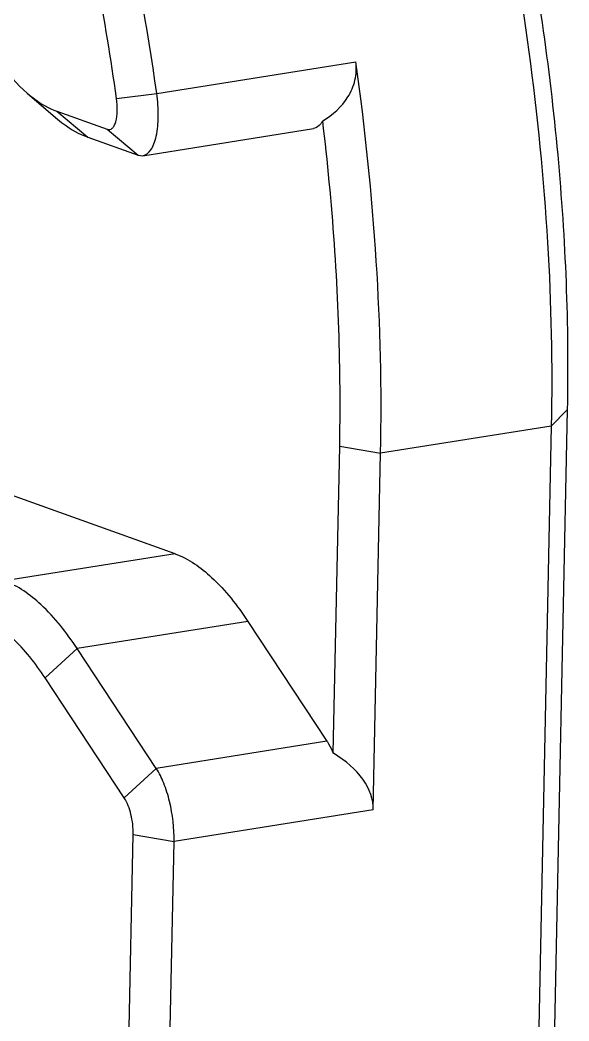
# Model space of a CAD drawing. Header units: millimetres. Extents: x 0 to 549, y 0 to 190.
# Drawn here: x 59 to 68.34, y 72.63 to 89.66 of the extents above; entities that cross this region are included whole.
import ezdxf

# ---------------------------------------------------------------- set-up
doc = ezdxf.new("R2010")
doc.units = ezdxf.units.MM

msp = doc.modelspace()

# ---------------------------------------------------------------- linework, layer by layer
at = {"color": 7, "linetype": 'Continuous'}
for p, q in [((61.324, 88.407), (64.714, 88.946)), ((59.121, 88.411), (59.602, 87.997)), ((60.639, 88.323), (61.324, 88.407)), ((59.622, 88.104), (60.481, 87.797)), ((59.622, 88.104), (60.149, 87.663)), ((60.481, 87.797), (61.007, 87.356)), ((61.09, 87.347), (63.996, 87.81)), ((60.149, 87.663), (61.007, 87.356)), ((61.007, 87.356), (61.09, 87.347)), ((68.313, 83.024), (67.856, 60.969)), ((68.313, 83.024), (68.042, 82.749)), ((68.042, 82.749), (65.136, 82.286)), ((68.042, 82.749), (67.585, 60.693)), ((64.331, 77.182), (64.439, 82.407)), ((64.439, 82.407), (65.136, 82.286)), ((65.011, 76.222), (65.136, 82.286)), ((61.636, 80.576), (58.277, 81.777)), ((61.636, 80.576), (58.73, 80.113)), ((62.874, 79.426), (59.968, 78.964)), ((62.874, 79.426), (64.223, 77.386)), ((59.423, 78.464), (59.968, 78.964)), ((61.317, 76.923), (59.968, 78.964)), ((60.771, 76.423), (59.423, 78.464)), ((64.223, 77.386), (61.317, 76.923)), ((60.771, 76.423), (61.317, 76.923)), ((65.011, 76.222), (61.621, 75.682)), ((60.592, 59.812), (60.923, 75.803)), ((60.923, 75.803), (61.621, 75.682)), ((61.289, 59.691), (61.621, 75.682))]:
    msp.add_line(p, q, dxfattribs=at)
msp.add_ellipse((63.616, 76.464), major_axis=(1.368, -0.416), ratio=0.664292, start_param=0.184941, end_param=1.232138, dxfattribs=at)
for points, knots in [([(61.324, 88.407), (61.162, 89.551), (60.758, 91.798), (59.917, 95.029), (58.877, 97.988), (57.681, 100.558), (56.376, 102.64), (55.172, 103.982), (54.181, 104.701), (53.48, 105.043), (52.786, 105.212), (52.328, 105.202), (52.111, 105.168)], [0, 0, 0, 0, 0.17044, 0.336301, 0.491921, 0.632273, 0.753448, 0.853352, 0.895597, 0.933336, 0.967621, 1, 1, 1, 1]), ([(60.639, 88.323), (60.45, 89.664), (59.959, 92.275), (58.902, 95.963), (57.772, 98.756), (56.741, 100.685), (55.96, 101.892), (55.155, 102.896), (54.336, 103.684), (53.511, 104.246), (52.685, 104.568), (51.869, 104.632), (51.088, 104.426), (50.372, 103.963), (49.974, 103.529), (49.785, 103.283)], [0, 0, 0, 0, 0.184005, 0.360412, 0.520507, 0.592175, 0.657304, 0.715486, 0.766646, 0.811188, 0.850217, 0.885748, 0.920635, 0.957918, 1, 1, 1, 1]), ([(61.687, 104.696), (62.175, 104.203), (63.113, 103.001), (64.327, 100.871), (65.43, 98.323), (66.381, 95.447), (67.146, 92.346), (67.698, 89.131), (68.015, 85.919), (68.064, 83.789), (68.042, 82.749)], [0, 0, 0, 0, 0.089331, 0.19505, 0.315083, 0.44625, 0.58467, 0.726054, 0.86595, 1, 1, 1, 1]), ([(64.986, 99.909), (65.55, 98.685), (66.536, 96.03), (67.585, 91.821), (68.22, 87.43), (68.343, 84.47), (68.313, 83.024)], [0, 0, 0, 0, 0.233396, 0.488524, 0.74955, 1, 1, 1, 1]), ([(58.488, 89.158), (58.537, 89.083), (58.725, 88.815), (58.942, 88.565), (59.121, 88.411)], [0, 0, 0, 0, 0.276053, 1, 1, 1, 1]), ([(64.15, 87.941), (64.32, 88.04), (64.556, 88.25), (64.718, 88.628), (64.729, 88.842), (64.714, 88.946)], [0, 0, 0, 0, 0.486593, 0.73998, 1, 1, 1, 1]), ([(65.136, 82.286), (65.159, 83.375), (65.103, 85.604), (64.873, 87.82), (64.714, 88.946)], [0, 0, 0, 0, 0.489221, 1, 1, 1, 1]), ([(59.121, 88.411), (59.162, 88.376), (59.315, 88.253), (59.488, 88.152), (59.622, 88.104)], [0, 0, 0, 0, 0.273674, 1, 1, 1, 1]), ([(61.09, 87.347), (61.145, 87.356), (61.223, 87.428), (61.282, 87.553), (61.336, 87.744), (61.36, 88.034), (61.342, 88.277), (61.324, 88.407)], [0, 0, 0, 0, 0.144918, 0.244426, 0.364647, 0.659184, 1, 1, 1, 1]), ([(60.481, 87.797), (60.495, 87.792), (60.526, 87.789), (60.57, 87.813), (60.604, 87.86), (60.641, 87.957), (60.658, 88.115), (60.65, 88.25), (60.639, 88.323)], [0, 0, 0, 0, 0.071381, 0.143931, 0.233553, 0.347199, 0.643171, 1, 1, 1, 1]), ([(59.602, 87.997), (59.646, 87.959), (59.813, 87.825), (60.002, 87.716), (60.149, 87.663)], [0, 0, 0, 0, 0.27368, 1, 1, 1, 1]), ([(64.15, 87.941), (64.14, 87.923), (64.104, 87.865), (64.043, 87.818), (63.996, 87.81)], [0, 0, 0, 0, 0.298178, 1, 1, 1, 1]), ([(64.439, 82.407), (64.448, 82.853), (64.45, 84.701), (64.317, 86.549), (64.15, 87.941)], [0, 0, 0, 0, 0.241526, 1, 1, 1, 1]), ([(61.636, 80.576), (61.869, 80.493), (62.346, 80.149), (62.696, 79.696), (62.874, 79.426)], [0, 0, 0, 0, 0.433539, 1, 1, 1, 1]), ([(59.968, 78.964), (59.79, 79.233), (59.44, 79.686), (58.963, 80.03), (58.73, 80.113)], [0, 0, 0, 0, 0.566461, 1, 1, 1, 1]), ([(59.423, 78.464), (59.26, 78.711), (58.939, 79.126), (58.501, 79.442), (58.288, 79.518)], [0, 0, 0, 0, 0.566461, 1, 1, 1, 1]), ([(64.223, 77.386), (64.233, 77.371), (64.273, 77.306), (64.307, 77.236), (64.331, 77.182)], [0, 0, 0, 0, 0.231358, 1, 1, 1, 1]), ([(61.621, 75.682), (61.625, 75.91), (61.584, 76.251), (61.457, 76.662), (61.368, 76.846), (61.317, 76.923)], [0, 0, 0, 0, 0.530735, 0.784734, 1, 1, 1, 1]), ([(60.923, 75.803), (60.926, 75.917), (60.899, 76.132), (60.827, 76.339), (60.771, 76.423)], [0, 0, 0, 0, 0.531579, 1, 1, 1, 1])]:
    msp.add_open_spline(points, degree=3, knots=knots, dxfattribs=at)

doc.saveas('drawing.dxf')
